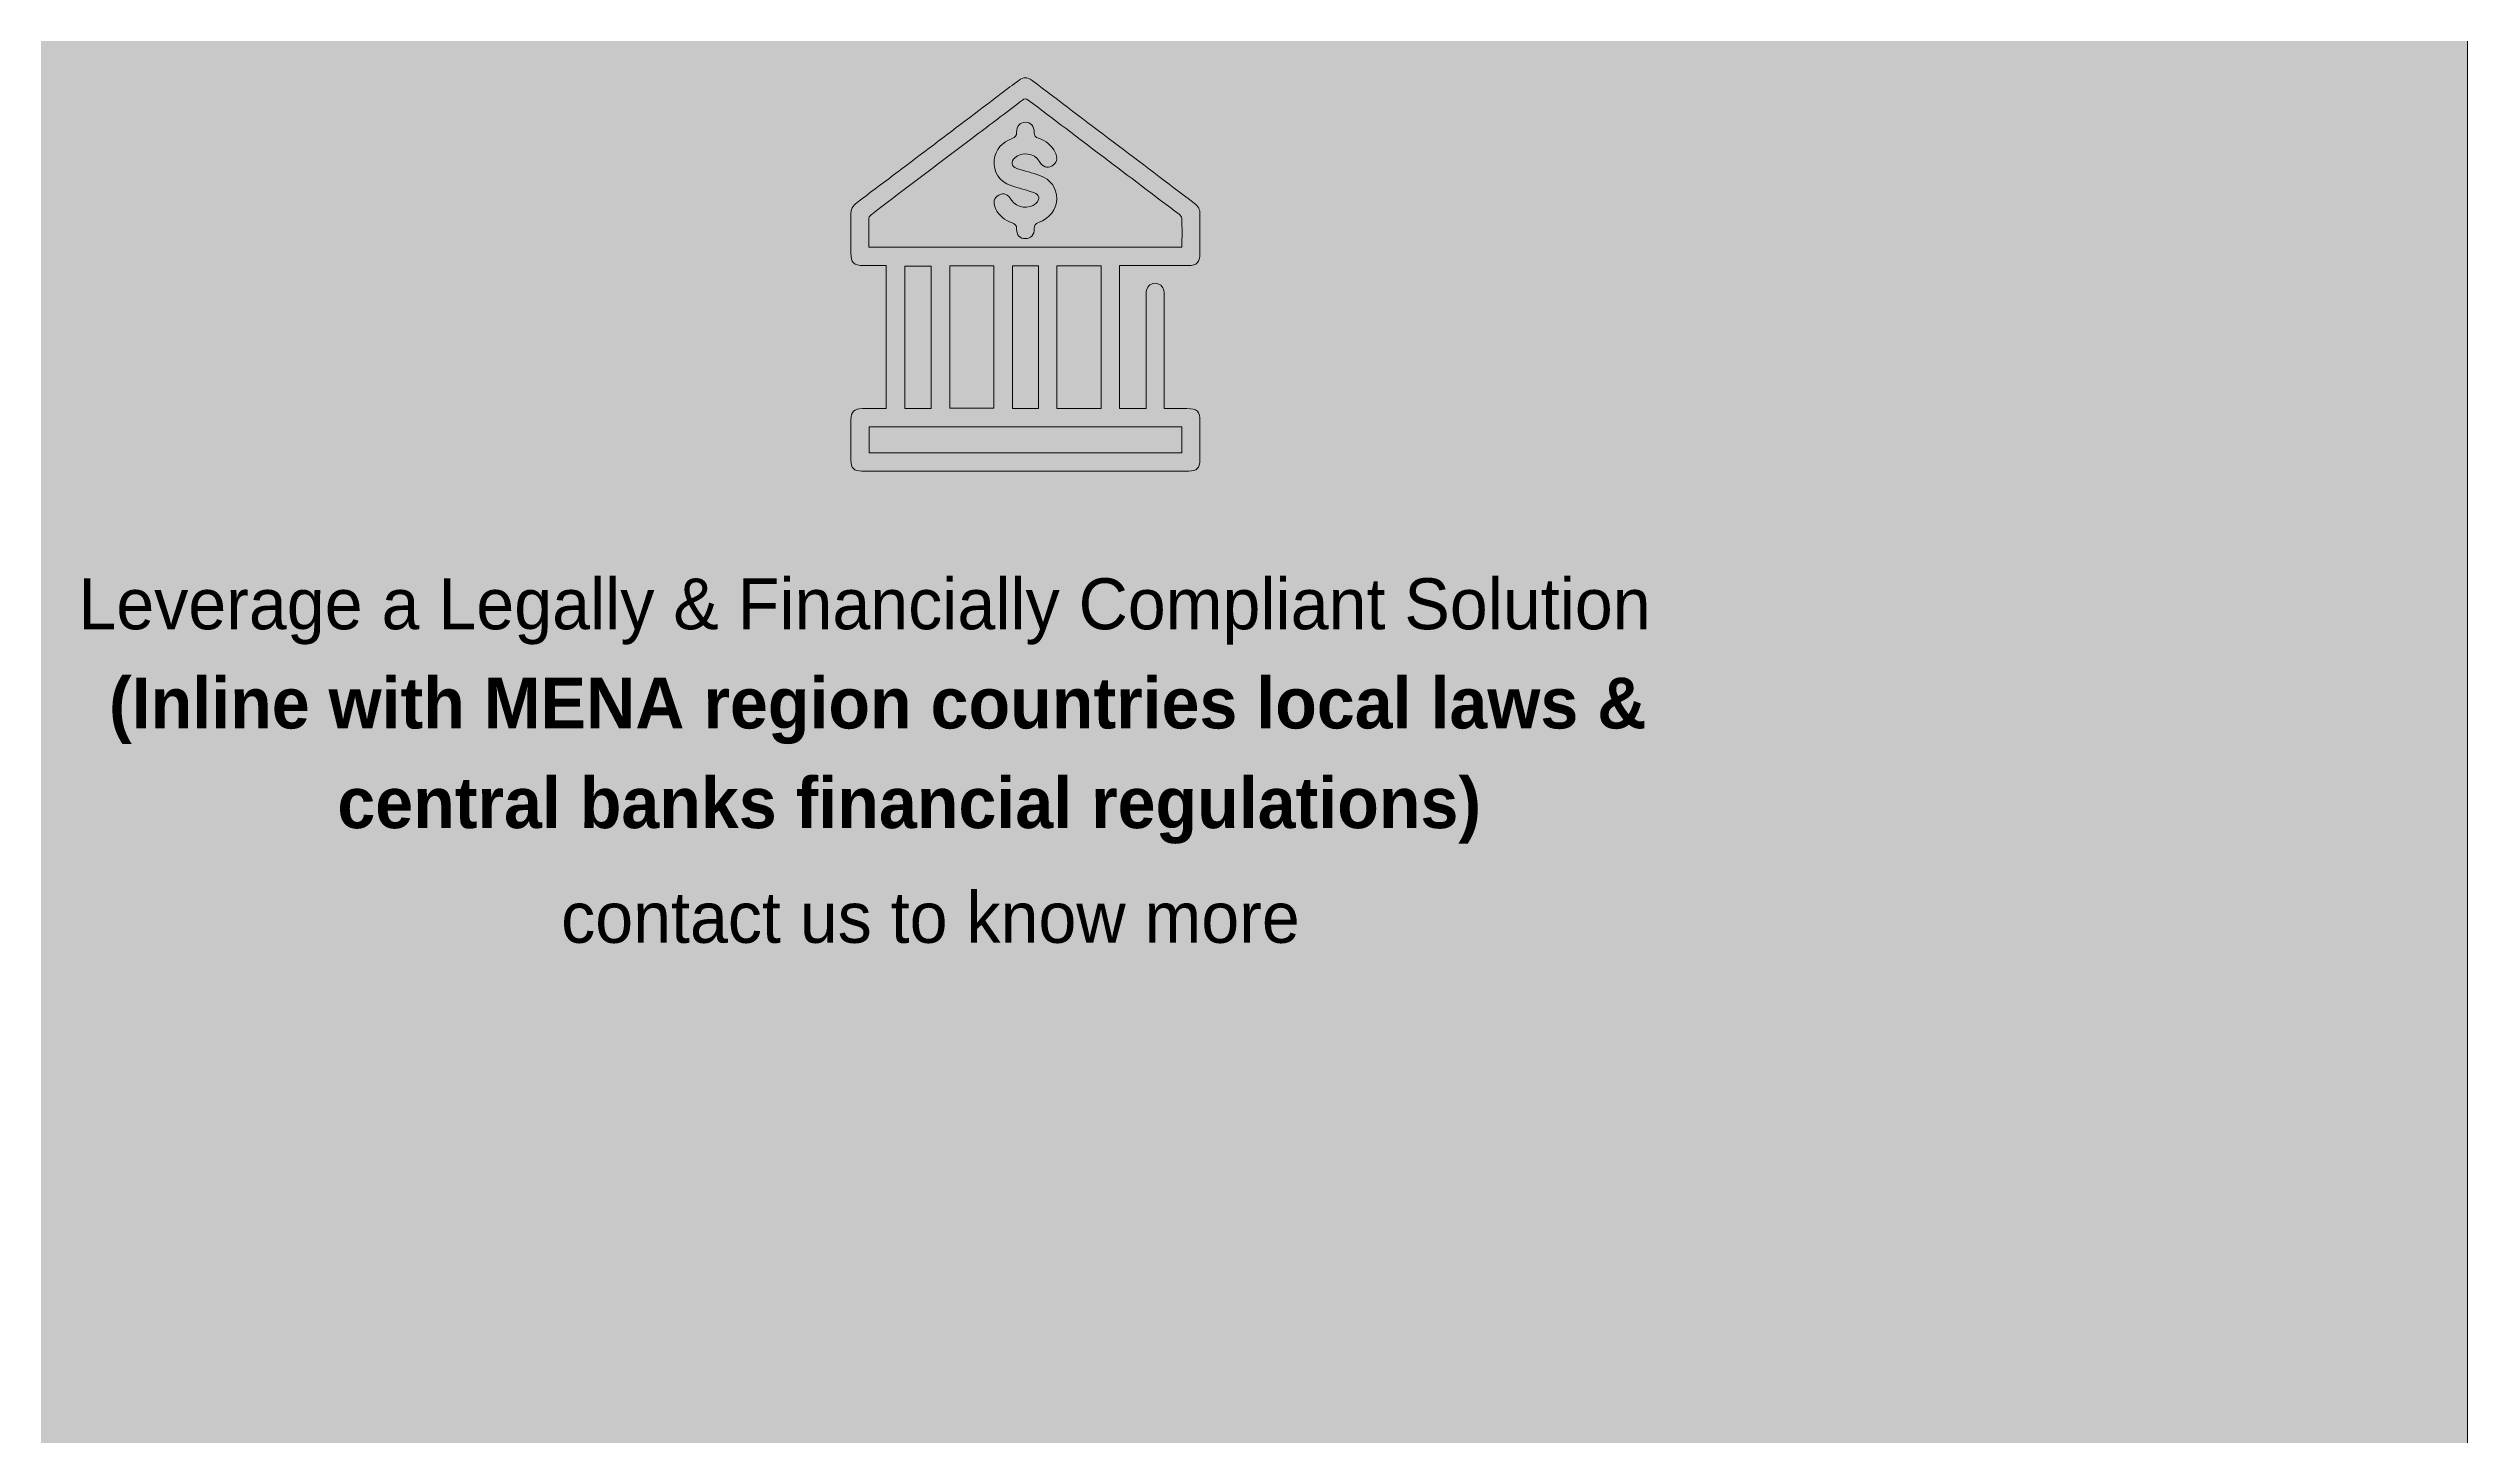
# Model space of a CAD drawing. Extents: x -559 to 4344, y -9538 to 2420.
# Drawn here: x 320 to 1919, y -3963 to -3046 of the extents above; entities that cross this region are included whole.
import ezdxf

# ---------------------------------------------------------------- set-up
doc = ezdxf.new("R2010")
doc.units = 0
doc.header["$MEASUREMENT"] = 0
doc.layers.add('Layer 1', color=7, linetype='Continuous', lineweight=0)

# ---------------------------------------------------------------- blocks, each defined once
blk = doc.blocks.new('Block_32')
at = {"layer": 'Layer 1'}
for points, knots in [([(873.7, -3284.1), (873.7, -3252.5), (873.7, -3221.2), (873.7, -3189.6), (868.6, -3189.6), (863.6, -3189.6), (858.6, -3189.6), (852.1, -3189.6), (850.3, -3187.7), (850.3, -3181.3), (850.2, -3173), (850.4, -3164.7), (850.2, -3156.3), (850.1, -3152.6), (851.6, -3150.1), (854.4, -3147.9), (886.2, -3124), (918, -3099.9), (949.7, -3075.9), (953.5, -3073), (957.3, -3070.1), (961.2, -3067.2), (964.4, -3064.8), (966.8, -3064.8), (970, -3067.2), (1005.8, -3094.3), (1041.6, -3121.4), (1077.4, -3148.5), (1079.9, -3150.3), (1081, -3152.5), (1081, -3155.6), (1080.9, -3164.4), (1081, -3173.1), (1081, -3181.9), (1080.9, -3187.5), (1078.9, -3189.6), (1073.3, -3189.6), (1059.4, -3189.6), (1045.6, -3189.6), (1031.8, -3189.6), (1030.5, -3189.6), (1029.3, -3189.6), (1027.9, -3189.6), (1027.9, -3221.2), (1027.9, -3252.5), (1027.9, -3284), (1033.6, -3284), (1039.3, -3284), (1045.4, -3284), (1045.4, -3282.8), (1045.4, -3281.6), (1045.4, -3280.4), (1045.4, -3256.8), (1045.4, -3233.3), (1045.4, -3209.8), (1045.4, -3208.9), (1045.4, -3207.9), (1045.5, -3207), (1045.7, -3203.8), (1047.9, -3201.5), (1051, -3201.3), (1054, -3201.2), (1056.7, -3203.3), (1057.2, -3206.4), (1057.4, -3207.4), (1057.3, -3208.5), (1057.3, -3209.5), (1057.3, -3233), (1057.3, -3256.5), (1057.3, -3280), (1057.3, -3281.3), (1057.3, -3282.5), (1057.3, -3284.1), (1062.5, -3284.1), (1067.4, -3284.1), (1072.4, -3284.1), (1079.2, -3284.2), (1081, -3285.9), (1081, -3292.6), (1081, -3301.1), (1081, -3309.6), (1080.9, -3318.2), (1080.9, -3323.5), (1078.9, -3325.5), (1073.6, -3325.5), (1001.6, -3325.5), (929.6, -3325.5), (857.6, -3325.5), (852.3, -3325.5), (850.3, -3323.4), (850.3, -3318.2), (850.2, -3309.3), (850.2, -3300.5), (850.3, -3291.6), (850.3, -3286.2), (852.4, -3284.2), (857.9, -3284.1), (863.1, -3284.1), (868.3, -3284.1), (873.7, -3284.1)], [0, 0, 0, 0, 1, 1, 1, 2, 2, 2, 3, 3, 3, 4, 4, 4, 5, 5, 5, 6, 6, 6, 7, 7, 7, 8, 8, 8, 9, 9, 9, 10, 10, 10, 11, 11, 11, 12, 12, 12, 13, 13, 13, 14, 14, 14, 15, 15, 15, 16, 16, 16, 17, 17, 17, 18, 18, 18, 19, 19, 19, 20, 20, 20, 21, 21, 21, 22, 22, 22, 23, 23, 23, 24, 24, 24, 25, 25, 25, 26, 26, 26, 27, 27, 27, 28, 28, 28, 29, 29, 29, 30, 30, 30, 31, 31, 31, 32, 32, 32, 33, 33, 33, 33]), ([(1069.1, -3177.5), (1069.1, -3171), (1069.2, -3164.7), (1069, -3158.4), (1069, -3157.5), (1068, -3156.4), (1067.2, -3155.7), (1034, -3130.6), (1000.8, -3105.4), (967.5, -3080.2), (966, -3079), (965, -3079.2), (963.6, -3080.3), (953.9, -3087.7), (944.2, -3095), (934.5, -3102.4), (911.2, -3120), (887.9, -3137.6), (864.6, -3155.3), (863.6, -3156), (862.3, -3157.2), (862.2, -3158.2), (862, -3164.6), (862.1, -3171), (862.1, -3177.5), (931.3, -3177.5), (1000, -3177.5), (1069.1, -3177.5)], [0, 0, 0, 0, 1, 1, 1, 2, 2, 2, 3, 3, 3, 4, 4, 4, 5, 5, 5, 6, 6, 6, 7, 7, 7, 8, 8, 8, 9, 9, 9, 9]), ([(986.3, -3145.4), (986.3, -3152.3), (981.7, -3158.5), (974.3, -3161.2), (972.2, -3162), (971.4, -3163), (971.5, -3165.2), (971.5, -3169.4), (969.2, -3171.8), (965.7, -3171.8), (962.1, -3171.9), (959.7, -3169.4), (959.8, -3165.3), (959.8, -3163.1), (959.1, -3162.1), (956.9, -3161.4), (951.9, -3159.8), (948.2, -3156.5), (945.9, -3151.9), (944, -3148), (944.9, -3144.7), (948.1, -3143), (951.3, -3141.3), (954.2, -3142.4), (956.5, -3146.3), (959.6, -3151.5), (968.2, -3152.7), (972.6, -3148.5), (975.5, -3145.7), (975, -3142.6), (971.3, -3141.4), (966.3, -3139.7), (961.1, -3138.5), (956.1, -3136.7), (948.4, -3133.9), (944.2, -3127.7), (945, -3119.9), (945.8, -3112.7), (950.3, -3108.1), (956.9, -3105.6), (959, -3104.8), (959.8, -3103.8), (959.8, -3101.6), (959.7, -3097.4), (962, -3095), (965.5, -3094.9), (969.1, -3094.8), (971.5, -3097.4), (971.5, -3101.7), (971.4, -3103.9), (972.1, -3104.8), (974.2, -3105.4), (979.2, -3107), (982.9, -3110.2), (985.3, -3114.8), (987.2, -3118.7), (986.4, -3122), (983.2, -3123.7), (979.9, -3125.5), (977, -3124.4), (974.7, -3120.5), (971.7, -3115.3), (963, -3114.1), (958.6, -3118.3), (955.7, -3121.1), (956.2, -3124.1), (960, -3125.4), (965, -3127.1), (970.2, -3128.3), (975.1, -3130.1), (982.4, -3132.6), (986.3, -3138.2), (986.3, -3145.4)], [0, 0, 0, 0, 1, 1, 1, 2, 2, 2, 3, 3, 3, 4, 4, 4, 5, 5, 5, 6, 6, 6, 7, 7, 7, 8, 8, 8, 9, 9, 9, 10, 10, 10, 11, 11, 11, 12, 12, 12, 13, 13, 13, 14, 14, 14, 15, 15, 15, 16, 16, 16, 17, 17, 17, 18, 18, 18, 19, 19, 19, 20, 20, 20, 21, 21, 21, 22, 22, 22, 23, 23, 23, 24, 24, 24, 24]), ([(903.3, -3189.9), (897.4, -3189.9), (891.7, -3189.9), (886, -3189.9), (886, -3221.5), (886, -3252.7), (886, -3284), (891.9, -3284), (897.6, -3284), (903.3, -3284), (903.3, -3252.5), (903.3, -3221.3), (903.3, -3189.9)], [0, 0, 0, 0, 1, 1, 1, 2, 2, 2, 3, 3, 3, 4, 4, 4, 4]), ([(915.6, -3189.8), (915.6, -3221.3), (915.6, -3252.6), (915.6, -3283.9), (925.5, -3283.9), (935.1, -3283.9), (944.8, -3283.9), (944.8, -3252.5), (944.8, -3221.2), (944.8, -3189.8), (935, -3189.8), (925.5, -3189.8), (915.6, -3189.8)], [0, 0, 0, 0, 1, 1, 1, 2, 2, 2, 3, 3, 3, 4, 4, 4, 4]), ([(974.2, -3284.1), (974.2, -3252.4), (974.2, -3221.1), (974.2, -3189.8), (968.3, -3189.8), (962.7, -3189.8), (957, -3189.8), (957, -3221.3), (957, -3252.6), (957, -3284), (957.8, -3284.1), (958.4, -3284.1), (959, -3284.1), (964, -3284.2), (969, -3284.1), (974.2, -3284.1)], [0, 0, 0, 0, 1, 1, 1, 2, 2, 2, 3, 3, 3, 4, 4, 4, 5, 5, 5, 5]), ([(1015.6, -3284), (1015.6, -3252.5), (1015.6, -3221.3), (1015.6, -3189.8), (1005.8, -3189.8), (996.2, -3189.8), (986.5, -3189.8), (986.5, -3221.3), (986.5, -3252.6), (986.5, -3284), (996.3, -3284), (1005.8, -3284), (1015.6, -3284)], [0, 0, 0, 0, 1, 1, 1, 2, 2, 2, 3, 3, 3, 4, 4, 4, 4]), ([(1068.9, -3296.2), (999.9, -3296.2), (931.1, -3296.2), (862.3, -3296.2), (862.3, -3302.1), (862.3, -3307.7), (862.3, -3313.4), (931.3, -3313.4), (1000.1, -3313.4), (1068.9, -3313.4), (1068.9, -3307.5), (1068.9, -3302), (1068.9, -3296.2)], [0, 0, 0, 0, 1, 1, 1, 2, 2, 2, 3, 3, 3, 4, 4, 4, 4])]:
    blk.add_open_spline(points, degree=3, knots=knots, dxfattribs=at)
blk = doc.blocks.new('Block_31')
at = {"layer": 'Layer 1'}
blk.add_blockref('Block_32', (0, 0), dxfattribs=at)
at = {"layer": 'Layer 1', "char_height": 0.2, "attachment_point": 7}
for s, insert in [('\\C7;\\c16777215;\\FMontserrat Medium|b0|i0|c1;\\H33.681591;\\W1.000000;Leverage a Legally & Financially Compliant Solution', (339.8, -3440.2)), ('\\C7;\\c16777215;\\FMontserrat ExtraBold|b1|i0|c1;\\H33.681591;\\W1.000000;(Inline with MENA region countries local laws &', (360, -3506)), ('\\C7;\\c16777215;\\FMontserrat ExtraBold|b1|i0|c1;\\H33.681591;\\W1.000000;central banks financial regulations)', (510.9, -3571.9)), ('\\C7;\\c16777215;\\FMontserrat Medium|b0|i0|c1;\\H33.681591;\\W1.000000;contact us to know more', (658.8, -3637.8))]:
    blk.add_mtext(s, dxfattribs=dict(at, insert=insert))

msp = doc.modelspace()

# ---------------------------------------------------------------- hatches: boundary and pattern name
at = {"layer": 'Layer 1', "true_color": 0x0f133d, "transparency": 33554687}
h = msp.add_hatch(color=168, dxfattribs=at)
h.dxf.hatch_style = 2
h.paths.add_polyline_path([(1918.7, -7771.1), (0, -7771.1), (0, -2150.8), (1918.7, -2150.8)])

# ---------------------------------------------------------------- linework, layer by layer
at = {"layer": 'Layer 1'}
msp.add_lwpolyline([(1918.7, -7771.1), (0, -7771.1), (0, -2150.8), (1918.7, -2150.8)], close=True, dxfattribs=at)

# ---------------------------------------------------------------- block references
msp.add_blockref('Block_31', (0, 0), dxfattribs=at)

doc.saveas('drawing.dxf')
